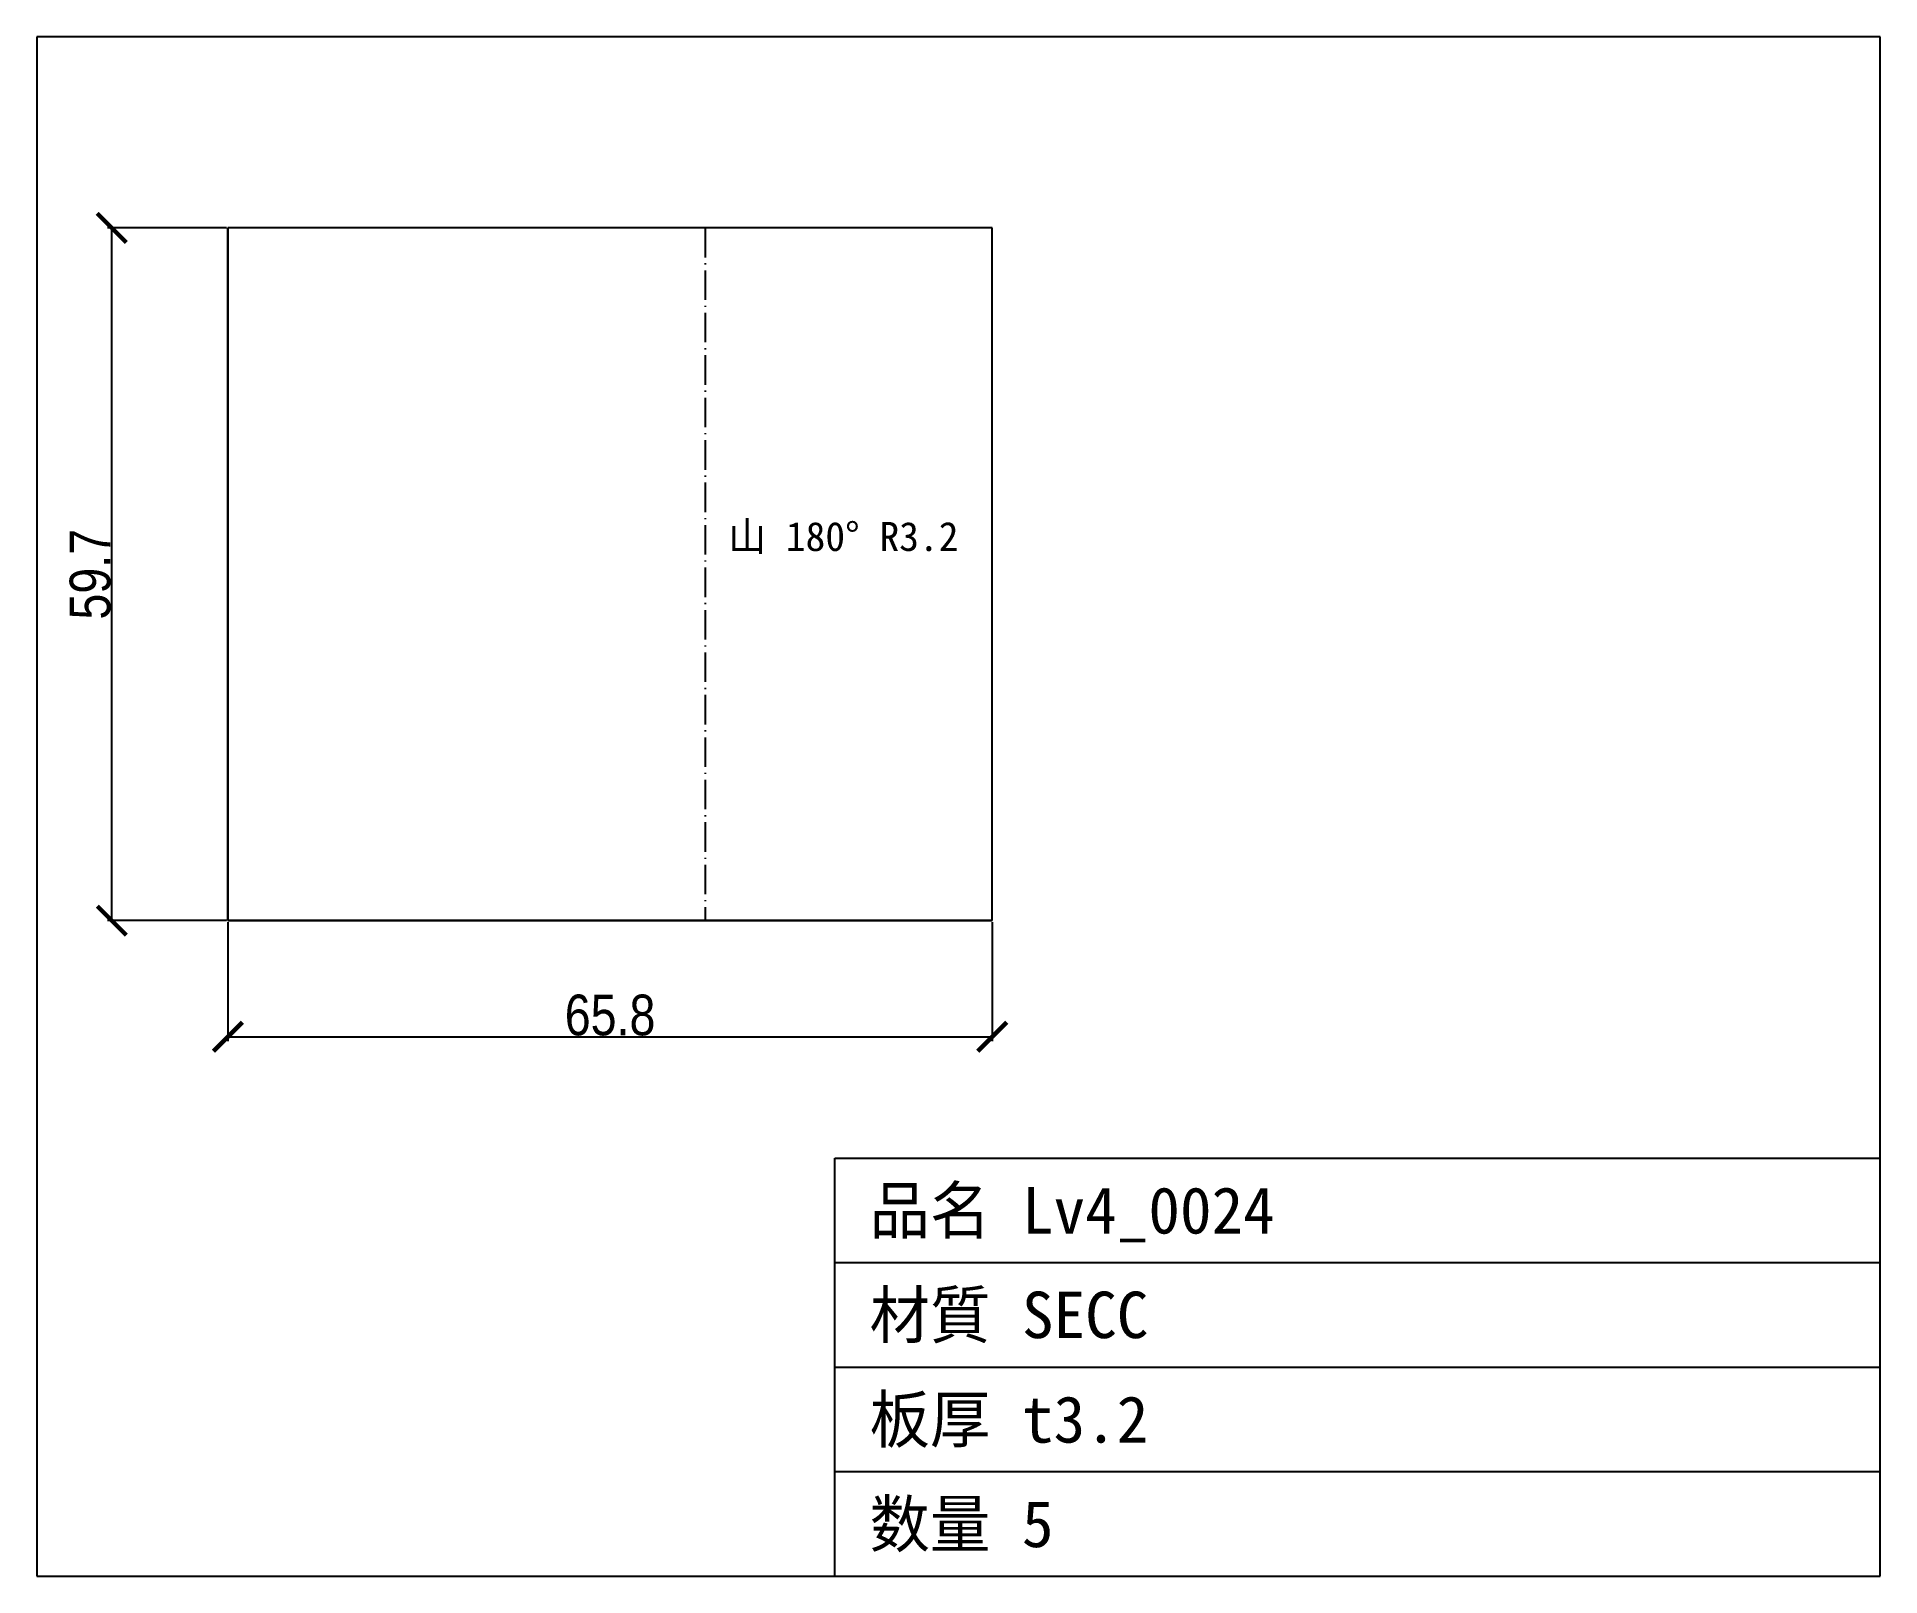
# Model space of a CAD drawing. Header units: millimetres. Extents: x -16 to 142, y -56 to 76.
import ezdxf

# ---------------------------------------------------------------- set-up
doc = ezdxf.new("R2010")
doc.units = ezdxf.units.MM
doc.linetypes.add('DASHDOT', pattern=[3.556, 2.54, -0.508, 0, -0.508])
doc.styles.add('OpenSansCondensed-Light', font='OpenSansCondensed-Light.ttf')
doc.dimstyles.new('EZDXF', dxfattribs={"dimtxt": 0.25, "dimasz": 0.175, "dimexe": 0.375, "dimexo": 0.125, "dimgap": 0.1, "dimtad": 1, "dimlfac": 100, "dimzin": 12, "dimdsep": 46, "dimtxsty": 'OpenSansCondensed-Light', "dimblk": 'ARCHTICK', "dimcen": 2.5, "dimazin": 3, "dimtfac": 0.5, "dimtmove": 2, "dimatfit": 3})

# ---------------------------------------------------------------- blocks, each defined once
blk = doc.blocks.new('_ARCHTICK')
at = {"color": 0, "linetype": 'BYBLOCK', "const_width": 0.15}
blk.add_lwpolyline([(-0.5, -0.5), (0.5, 0.5)], dxfattribs=at)

msp = doc.modelspace()

# ---------------------------------------------------------------- linework, layer by layer
at = {"color": 7, "linetype": 'CONTINUOUS'}
for p, q in [((142.24, 76.1), (-16.45, 76.1)), ((-16.45, 76.1), (-16.45, -56.45)), ((142.24, -56.45), (142.24, 76.1)), ((0, 59.65), (0, 0)), ((0, 0), (0, 59.65)), ((65.8, 59.65), (0, 59.65)), ((65.8, 36.53), (65.8, 59.65)), ((65.8, 25.04), (65.8, 36.53)), ((65.8, 14.39), (65.8, 25.04)), ((65.8, 0), (65.8, 14.39)), ((0, 0), (65.8, 0)), ((65.8, 0), (0, 0)), ((52.24, -56.45), (52.24, -20.45)), ((52.24, -20.45), (142.24, -20.45)), ((52.24, -29.45), (142.24, -29.45)), ((52.24, -38.45), (142.24, -38.45)), ((52.24, -47.45), (142.24, -47.45)), ((-16.45, -56.45), (142.24, -56.45))]:
    msp.add_line(p, q, dxfattribs=at)
at = {"color": 1, "linetype": 'DASHDOT'}
msp.add_line((41.08, 59.65), (41.08, 0), dxfattribs=at)

# ---------------------------------------------------------------- texts
at = {"color": 2}
for s, height, p in [('山 180° R3.2', 2.5, (43.08, 31.83)), ('品名 Lv4_0024', 4, (55.24, -26.95)), ('材質 SECC', 4, (55.24, -35.95)), ('板厚 t3.2', 4, (55.24, -44.95)), ('数量 5', 4, (55.24, -53.95))]:
    msp.add_text(s, height=height, dxfattribs=at).set_placement(p)

# ---------------------------------------------------------------- dimensions: what is measured, and where the dimension line sits
msp.add_linear_dim(base=(-10, 0), p1=(0, 0), p2=(0, 59.6517), angle=90, dimstyle='EZDXF', override={"dimtxt": 3.5, "dimasz": 2.5, "dimdec": 1, "dimlfac": 1}, dxfattribs=at).render()
msp.add_linear_dim(base=(0, -10), p1=(0, 0), p2=(65.8, 0), dimstyle='EZDXF', override={"dimtxt": 3.5, "dimasz": 2.5, "dimdec": 1, "dimlfac": 1}, dxfattribs=at).render()

doc.saveas('drawing.dxf')
